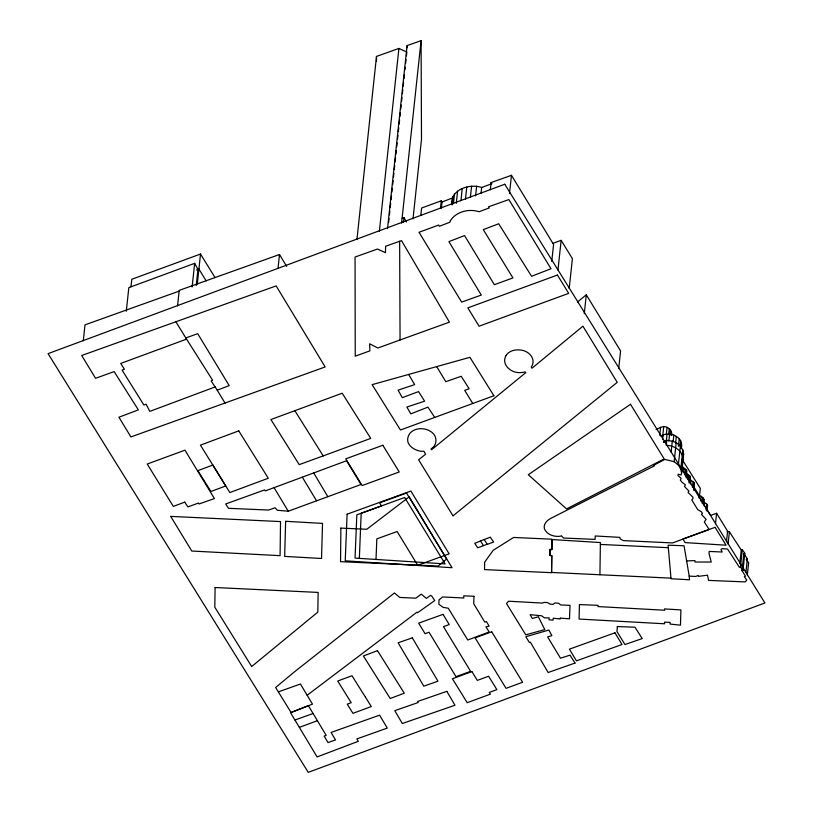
<?xml version="1.0" encoding="UTF-8"?>
<svg xmlns="http://www.w3.org/2000/svg" width="813" height="813" viewBox="0 0 813 813"><rect width="100%" height="100%" fill="white"/><g stroke="black" fill="none" stroke-linecap="round" stroke-linejoin="round"><path stroke-width="1.22" d="M599.923 574.73L600.4 542.545L552.017 539.558L551.925 549.629L550.127 549.476L550.066 555.472L551.773 555.594L551.58 572.454L670.979 578.145M407.008 47.764L407.089 45.619L421.083 40.65L421.5 139.358L413.024 218.738M359.346 558.368L361.175 513.277L404.671 497.495L445.148 563.907L355.057 558.094L356.826 514.822L381.51 505.879L379.63 502.81L406.551 493.064L452.048 567.718L417.852 565.502L397.13 531.519L376.836 538.867L376.002 559.446M682.564 464.314L681.792 466.042L686.883 470.768L686.131 477.78M83.292 340.789L84.999 324.865L179.124 291.135M126.3 311.247L128.83 287.629L194.663 263.331L197.945 269.398L196.218 285.556M130.995 286.786L131.797 279.255L200.516 254.042L215.069 277.619M177.559 305.84L179.206 290.373L279.499 254.52L286.684 266.4M192.132 286.938L194.663 263.331M197.315 284.011L200.516 254.042M278.026 268.331L279.499 254.52M356.948 239.378L376.5 56.422L398.909 48.424L406.846 52.052L406.439 55.833M379.356 231.39L398.909 48.424M387.537 228.575L407.089 45.619M388.644 222.396L389.051 218.606M389.457 214.825L389.854 211.034M390.26 207.254L390.667 203.463M391.073 199.683L391.48 195.892M391.876 192.112L392.283 188.321M392.689 184.541L393.096 180.75M393.502 176.97L393.899 173.179M394.305 169.399L394.712 165.608M395.118 161.828L395.525 158.037M395.931 154.257L396.327 150.466M396.734 146.686L397.14 142.905M397.547 139.114L397.953 135.334M398.35 131.543L398.756 127.763M399.163 123.972L399.569 120.192M399.976 116.401L400.372 112.621M400.779 108.83L401.185 105.05M401.592 101.259L401.998 97.479M402.394 93.688L402.801 89.908M403.207 86.117L403.614 82.337M404.02 78.546L404.417 74.766M404.965 69.715L405.23 67.194M405.636 63.404L406.043 59.623M401.581 223.138L421.083 40.65M403.461 222.477L403.98 217.65L402.1 218.301M420.819 215.303L421.601 208.026L441.266 200.811L442.028 202.01L441.378 208.067M440.483 208.087L441.266 200.811M451.713 204.093C450.595 189.256 470.117 183.342 481.672 187.498L491.885 183.667L491.082 182.579L511.458 175.323L553.582 244.479L551.763 261.451M452.099 204.896L453.004 196.411M453.42 203.758L454.457 194.053M456.286 203.382L457.577 191.258M460.93 200.74L462.221 188.616M465.473 199.226L466.764 187.102M470.432 197.132L471.591 186.228M475.605 195.862L476.642 186.167M481.022 193.565L481.672 187.498M490.31 189.856L491.082 182.579M509.507 193.514L511.458 175.323M557.962 270.089L561.143 240.333L552.891 243.361M569.212 288.402L572.393 258.646L561.143 240.333M584.273 313.615L586.285 294.784L577.535 302.009M618.713 368.543L620.593 350.962L586.285 294.784M659.75 435.301L660.603 427.353L663.733 426.5C668.276 426.784 672.981 430.636 671.386 435.555M662.646 436.703L663.733 426.5M662.565 439.447L663.042 434.975C671.721 431.612 684.485 438.156 681.142 448.624M666.335 434.162L667.056 427.364M666.325 440.89L667.046 434.193M668.662 434.335L669.272 428.664M668.865 440.992L669.577 434.294M669.963 434.274L670.44 429.731M670.999 434.884L671.365 431.479M671.132 452.028L672.29 441.154L666.812 440.341L663.55 442.069M673.113 441.713L673.835 435.016M675.613 443.095L676.335 436.398M674.16 461.693L664.78 459.406L653.906 465.158L654.445 465.819L550.553 518.491C546.824 520.533 543.206 524.212 544.425 528.826C547.179 534.954 554.273 537.017 560.513 536.234L561.326 535.706L563.511 538.033L595.086 539.395L595.218 535.97L619.872 537.373L620.116 538.836L623.286 540.604L672.564 542.932L709.149 529.456L704.322 522.017L706.091 519.324L701.446 514.426L702.462 513.399L701.355 511.662L697.798 509.731L691.741 499.873L693.011 498.826L692.849 497.099L688.052 492.444L688.926 491.103L684.505 486.448L685.379 484.802L682.087 482.353L680.298 480.077L681.07 478.349L677.9 475.453L678.235 474.243L681.02 474.955L681.589 473.085L680.766 469.081L678.347 465.127L674.16 461.693L676.203 442.628L672.29 441.154M678.408 446.357L679.241 438.542M680.034 445.951L680.633 440.361M678.347 465.127L680.379 446.063L676.203 442.628M680.715 447.028L681.192 442.557M680.766 469.081L682.808 450.006L680.379 446.063M681.64 469.111L683.631 454.01L682.808 450.006M681.589 473.085L683.631 454.01M683.205 471.825L683.581 468.318M684.485 474.782L685.115 468.938M685.552 475.625L686.182 469.782M687.127 477.973L687.503 474.467L686.009 472.414M688.154 479.761L688.662 475.077L687.503 474.467M688.977 482.942L689.729 475.92L688.662 475.077M689.475 482.109L690.43 477.058L689.729 475.92M689.81 482.912L690.43 477.058M690.572 483.887L690.948 480.381L689.546 478.41L689.983 477.434M692.442 487.454L693.062 481.611L690.948 480.381M693.723 488.908L694.343 483.054L693.062 481.611M693.885 490.646L694.343 483.054M699.048 498.034L699.302 495.696L693.855 486.824M699.454 496.509L700.318 488.369L682.198 459.599M700.704 501.001L701.202 496.316L699.302 495.696M702.229 503.471L702.849 497.617L701.202 496.316M702.869 503.775L703.956 499.365L702.849 497.617M703.458 504.04L703.956 499.365M704.19 506.123L704.566 502.617L703.479 501.123M706.06 509.842L706.69 503.989L704.566 502.617M706.964 511.133L707.584 505.28L706.69 503.989M715.481 523.806L716.599 513.277L710.643 515.442M726.466 541.702L727.594 531.174L716.599 513.277M728.072 544.11L729.383 531.783L727.198 531.631M739.81 563.602L741.263 550.045L729.383 531.783M689.211 576.122L689.515 579.781L671.03 578.734L668.113 545.188L684.048 545.757L689.211 576.122L695.735 576.458L698.225 575.411L698.54 576.356L707.503 575.177L708.59 580.401L745.196 581.915L746.791 580.045L744.302 576.681L745.521 576.254L742.025 570.706L742.98 570.472L740.44 566.976L742.289 549.73L741.263 550.045M742.025 570.706L743.875 553.45L744.82 553.216L742.98 570.472M745.917 572.555L747.36 558.998L743.875 553.45M747.32 575.116L748.641 562.789L746.771 560.269M671.233 435.016L671.629 433.288M680.766 447.902L681.497 445.27M682.514 460.92L683.093 459.04C682.554 450.646 674.17 445.321 666.274 445.372L666.812 440.341L663.51 442.12M432.912 447.526L432.028 448.227A1.463 1.169 6.1 0 0 431.083 448.979L431.551 449.752L525.777 372.639L525.218 371.978A1.352 1.077 6.1 0 0 524.029 372.181L522.911 372.374A18.709 14.939 6.1 0 1 518.176 372.588A13.912 11.108 6.1 0 1 513.389 371.47A14.939 11.931 6.1 0 1 509.009 368.797A15.305 12.225 6.1 0 1 506.113 365.515A14.106 11.27 6.1 0 1 506.184 355.291M453.146 515.747L617.23 382.354L582.931 326.176L531.976 368.228L531.367 367.212A3.039 2.419 6.1 0 1 531.987 365.88A15.508 12.388 6.1 0 0 532.606 364.559A14.756 11.789 6.1 0 0 532.688 359.051A14.288 11.412 6.1 0 0 529.893 354.448A13.851 11.057 6.1 0 0 525.066 351.155A14.837 11.849 6.1 0 0 519.741 349.966A15.305 12.225 6.1 0 0 514.07 350.251A13.669 10.915 6.1 0 0 509.416 352.161A13.77 10.996 6.1 0 0 506.174 355.383M307.162 695.267L416.988 612.159L417.638 612.707L434.701 600.573L431.916 596.264L430.656 595.329L426.378 598.388L421.307 594.171L415.778 598.175L399.783 597.433L394.447 592.962L293.93 672.27L275.637 687.503L291.074 712.462L312.487 704.149L300.424 684.018L278.666 691.772M660.796 436.114L663.042 434.975M656.091 429.62L660.603 427.353M480.544 540.991L474.772 543.297L477.698 547.81L487.221 544.243M484.233 539.537L490.29 537.169L493.623 542.007L487.322 544.395L484.233 539.537L480.513 540.95L483.44 545.645M442.028 202.01L452.353 198.026M185.821 337.954L212.63 380.271L211.116 380.911L217.234 390.159L229.195 385.616L197.681 333.665L185.821 337.954L175.852 321.765L81.717 355.494L95.548 378.309L114.145 371.602L138.342 409.894L118.932 417.221L130.903 436.947L325.149 366.948L276.146 285.912L175.852 321.765M215.262 386.886L149.826 411.358L146.116 404.213L143.891 405.016L122.082 370.118L124.43 369.265L120.72 363.441L186.563 339.133M323.198 455.91L370.728 438.4L342.182 393.207L270.912 419.538L299.214 464.63L323.198 455.91L294.855 410.707M196.543 269.967L198.911 269.093L206.187 280.881M288.249 511.225L361.013 484.497L346.572 460.737L265.353 490.889L264.611 489.924L225.648 503.989L228.534 508.308L268.615 510.056L275.129 507.759L277.355 510.269L288.249 511.225L274.093 487.648M299.347 727.361L317.405 720.714M294.936 720.013L313.086 713.519M399.64 241.278L385.647 246.237L385.413 252.68L377.466 249.052L355.057 257.04L355.24 356.175L369.874 350.881L369.63 343.787L377.872 347.994L449.426 322.151L401.52 240.618L399.64 241.278L400.067 339.986M746.151 559.425L747.36 558.998M197.945 269.398L198.911 269.093M740.44 566.976L739.413 567.301L727.544 549.039L722.056 548.653L720.989 549.629L722.198 552.017L709.2 551.417L708.987 553.429L711.233 562.047L695.044 562.017L694.922 560.604L686.416 560.95M600.38 544.425L668.327 547.698M742.289 549.73L744.82 553.216M434.731 417.435L427.933 407.12L410.86 413.858L406.856 407.059L424.63 401.165L418.553 391.602L402.272 397.648L398.075 390.128L414.681 384.62L408.634 374.447M707.208 510.107L710.653 515.412M472.77 403.492L464.701 390.362L469.142 388.736L461.205 376.277L445.829 381.693L436.683 366.602M453.014 515.859L418.604 459.792L425.585 454.223L423.98 451.296A2.937 2.348 6.1 0 0 422.547 451.276L421.114 451.256A14.675 11.717 6.1 0 1 415.921 449.802A15.823 12.642 6.1 0 1 411.378 446.967A13.699 10.935 6.1 0 1 408.045 442.374A13.892 11.097 6.1 0 1 407.974 437.445A14.685 11.728 6.1 0 1 410.219 433.034A13.73 10.965 6.1 0 1 414.996 429.772A14.228 11.362 6.1 0 1 420.89 428.695A14.563 11.636 6.1 0 1 430.707 431.5A13.567 10.833 6.1 0 1 434.559 435.321A14.116 11.27 6.1 0 1 435.87 439.376A14.634 11.687 6.1 0 1 432.994 447.506M217.203 390.169L225.069 403.096M302.294 477.18L316.592 500.818M313.716 472.932L327.822 496.692M403.98 217.65L406.53 221.99M376.5 56.422L376.51 61.442M170.7 516.387L191.766 551.031L280.089 555.665L280.526 521.58L170.7 516.387M550.086 549.446L550.045 555.513L551.773 555.594L551.549 572.687L484.528 569.598L484.629 562.19L493.267 550.238L513.592 537.454L551.976 539.202L551.844 549.558L550.086 549.446M560.34 618.134L560.33 618.957L553.206 618.236L553.074 620.146L549.08 619.78L549.131 617.87L544.446 617.839L541.6 615.776L530.117 614.679L532.342 618.51L538.348 616.742L544.801 629.587L525.777 634.831L506.489 603.48L508.582 601.214L542.332 603.073L544.07 602.392L547.677 602.616L549.995 604.14L553.186 604.333L554.893 602.961L558.49 603.216L560.777 604.974L570.025 605.35L569.486 618.835L560.34 618.134M340.881 528.094L340.545 561.681L438.105 566.061L446.591 559.08L409.234 496.824L366.785 529.263L340.881 528.094M215.099 587.514L214.815 607.199L251.684 666.528L317.842 612.108L318.127 592.423L215.099 587.514M579.425 604.577L579.08 619.059L664.567 623.784L664.495 622.158L670.125 622.402L670.044 624.069L680.471 625.167L680.908 609.923L664.516 608.907L664.648 610.228L597.992 606.579L598.063 605.329L579.425 604.577M285.648 521.306L284.652 556.397L321.531 558.49L322.527 523.399L285.648 521.306M473.949 596.295L473.715 603.724L484.782 622.097L486.387 621.528L489.152 626.142L485.9 626.874L489.202 631.996L467.77 640.014L448.309 608.246L443.095 607.341L438.847 604.252L439.01 599.933L442.577 596.945L463.776 598.012L463.766 595.827L473.949 596.295M347.121 514.192L345.22 560.818L417.13 565.462L449.142 553.836L410.88 491.052L347.121 514.192M617.352 626.549L616.965 631.579L624.953 644.536L642.229 638.571L635.014 627.219L617.352 626.549M450.412 220.658L449.762 222.284L439.437 226.258L438.674 225.059L419.01 232.274L461.662 302.101L481.296 295.078L448.898 241.613L464.538 235.577L494.334 284.692L512.942 277.944L483.288 229.622L498.694 223.758L531.58 276.298L550.99 268.727L508.867 199.571L488.491 206.837L489.294 207.915L479.081 211.746C469.192 208.413 456.164 211.573 450.412 220.658M630.502 404.285L528.308 474.731L566.559 508.908L664.18 458.918L630.502 404.285M308.351 705.623L290.576 712.737L317.09 756.944L358.299 741.304L356.866 738.915L387.313 728.072L379.569 715.166L331.054 732.452L335.535 739.911L328.046 742.584L324.143 736.09L326.186 735.359L308.351 705.623M377.466 650.664L363.391 655.979L390.21 698.509L404.285 693.204L377.466 650.664M238.758 430.87L200.435 445.138L229.845 492.546L268.29 478.237L238.758 430.87M212.854 465.056L197.894 470.625L210.902 491.489L225.74 485.971L212.854 465.056M184.734 502.149L173.321 506.397L147.234 464.04L184.958 450.178L214.419 498.572L199.053 503.969L198.494 503.044L187.925 506.916L184.734 502.149M365.413 697.107L351.978 675.735L337.73 681.03L351.216 702.696L347.263 704.17L352.974 713.347L371.287 706.548L365.454 697.158M504.751 184.246L48.079 353.635L308.249 772.35L764.921 602.961L504.751 184.246M471.886 671.589L452.424 678.753L467.19 702.686L490.381 694.15L489.314 692.422L496.875 689.637L488.603 676.243L477.322 680.39L471.886 671.589M557.433 275.048L467.831 307.883L479.081 326.196L568.683 293.361L557.433 275.048M493.887 395.748L400.463 429.996L372.13 384.651L469.924 357.314L493.887 395.748M382.842 445.26L345.769 458.837L362.171 485.554L399.254 471.977L382.842 445.26M491.702 631.782L475.107 637.839L506.042 688.337L522.637 682.28L491.702 631.782M715.105 527.322L682.91 538.999L685.085 542.596L726.09 545.208L715.105 527.322M443.024 614.364L418.675 623.165L425.057 633.673L429.03 632.24L455.991 676.64L470.615 671.355L443.451 626.63L449.213 624.547L443.024 614.364M614.963 632.809L569.395 649.15L576.447 660.857L622.016 644.516L614.963 632.809M412.303 637.829L398.136 642.809L423.807 686.152L437.973 681.182L412.303 637.829M575.015 663.062L548.155 672.514L530.391 642.209L529.395 642.504L525.818 636.721L548.897 630.045L551.875 635.624L547.627 636.894L560.492 658.195L570.035 655.146L575.015 663.062M446.835 691.345L417.638 701.477L418.248 702.503L394.783 710.653L402.323 723.519L454.975 705.237L446.835 691.345"/></g></svg>
